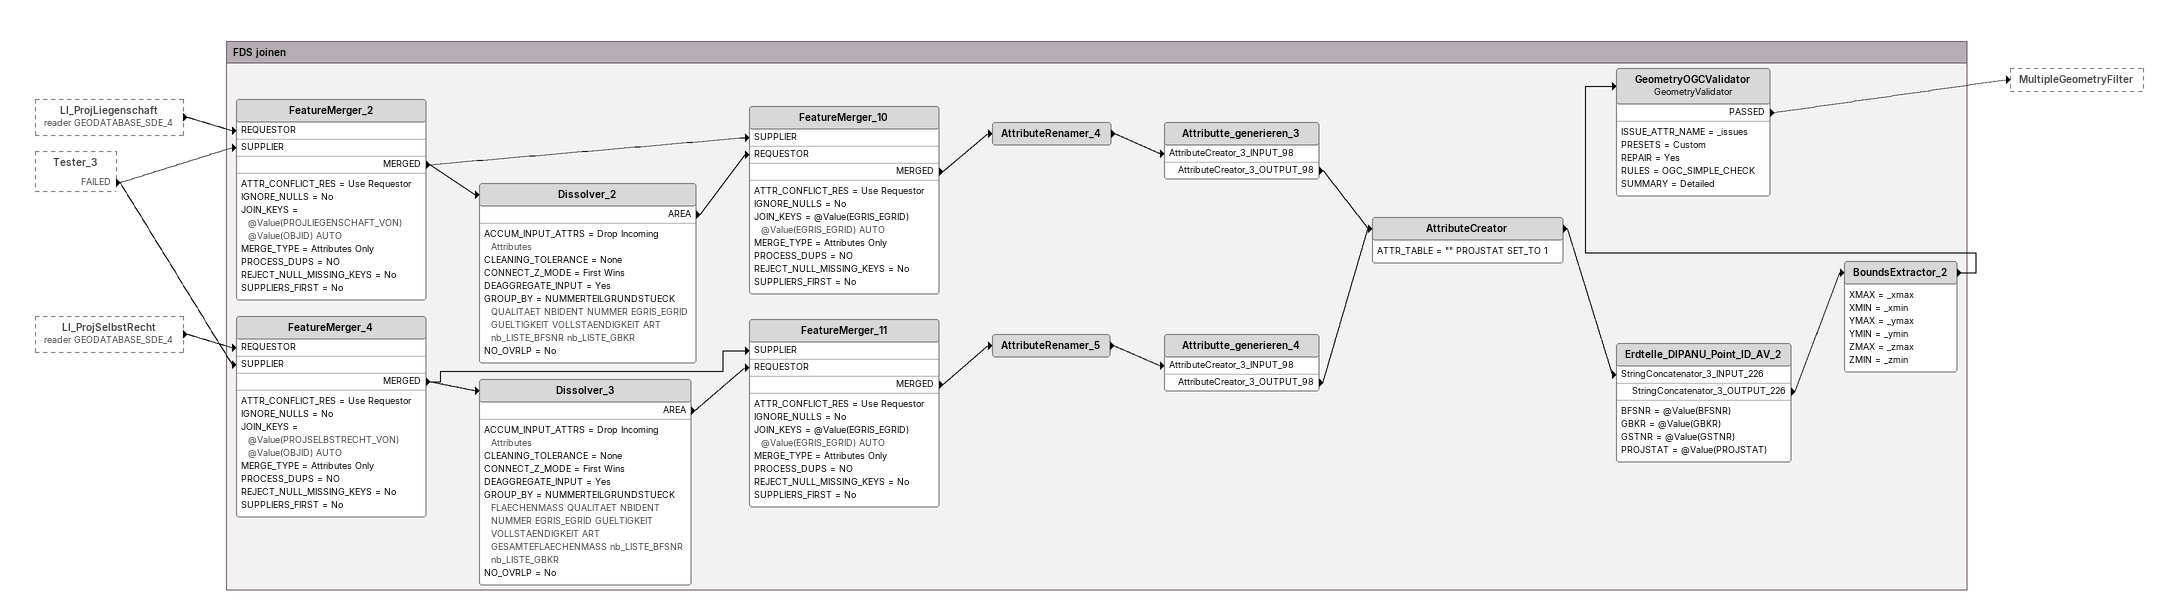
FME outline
LI_ProjLiegenschaft (reader GEODATABASE_SDE_4) [outside]
    -> FeatureMerger_2 [REQUESTOR]
Tester_3 [outside]
    FAILED -> FeatureMerger_4 [SUPPLIER]
    FAILED -> FeatureMerger_2 [SUPPLIER]
LI_ProjSelbstRecht (reader GEODATABASE_SDE_4) [outside]
    -> FeatureMerger_4 [REQUESTOR]

Bookmark: FDS joinen
FeatureMerger_2
    ATTR_CONFLICT_RES = Use Requestor
    IGNORE_NULLS = No
    JOIN_KEYS = @Value(PROJLIEGENSCHAFT_VON) @Value(OBJID) AUTO
    MERGE_TYPE = Attributes Only
    PROCESS_DUPS = NO
    REJECT_NULL_MISSING_KEYS = No
    SUPPLIERS_FIRST = No
    MERGED -> Dissolver_2
    MERGED -> FeatureMerger_10 [SUPPLIER]
Dissolver_2
    ACCUM_INPUT_ATTRS = Drop Incoming Attributes
    CLEANING_TOLERANCE = None
    CONNECT_Z_MODE = First Wins
    DEAGGREGATE_INPUT = Yes
    GROUP_BY = NUMMERTEILGRUNDSTUECK QUALITAET NBIDENT NUMMER EGRIS_EGRID GUELTIGKEIT VOLLSTAENDIGKEIT ART nb_LISTE_BFSNR nb_LISTE_GBKR
    NO_OVRLP = No
    AREA -> FeatureMerger_10 [REQUESTOR]
FeatureMerger_10
    ATTR_CONFLICT_RES = Use Requestor
    IGNORE_NULLS = No
    JOIN_KEYS = @Value(EGRIS_EGRID) @Value(EGRIS_EGRID) AUTO
    MERGE_TYPE = Attributes Only
    PROCESS_DUPS = NO
    REJECT_NULL_MISSING_KEYS = No
    SUPPLIERS_FIRST = No
    MERGED -> AttributeRenamer_4
AttributeRenamer_4
    -> Attributte_generieren_3 [AttributeCreator_3_INPUT_98]
Attributte_generieren_3
    AttributeCreator_3_OUTPUT_98 -> AttributeCreator
FeatureMerger_4
    ATTR_CONFLICT_RES = Use Requestor
    IGNORE_NULLS = No
    JOIN_KEYS = @Value(PROJSELBSTRECHT_VON) @Value(OBJID) AUTO
    MERGE_TYPE = Attributes Only
    PROCESS_DUPS = NO
    REJECT_NULL_MISSING_KEYS = No
    SUPPLIERS_FIRST = No
    MERGED -> Dissolver_3
    MERGED -> FeatureMerger_11 [SUPPLIER]
Dissolver_3
    ACCUM_INPUT_ATTRS = Drop Incoming Attributes
    CLEANING_TOLERANCE = None
    CONNECT_Z_MODE = First Wins
    DEAGGREGATE_INPUT = Yes
    GROUP_BY = NUMMERTEILGRUNDSTUECK FLAECHENMASS QUALITAET NBIDENT NUMMER EGRIS_EGRID GUELTIGKEIT VOLLSTAENDIGKEIT ART GESAMTEFLAECHENMASS nb_LISTE_BFSNR nb_LISTE_GBKR
    NO_OVRLP = No
    AREA -> FeatureMerger_11 [REQUESTOR]
FeatureMerger_11
    ATTR_CONFLICT_RES = Use Requestor
    IGNORE_NULLS = No
    JOIN_KEYS = @Value(EGRIS_EGRID) @Value(EGRIS_EGRID) AUTO
    MERGE_TYPE = Attributes Only
    PROCESS_DUPS = NO
    REJECT_NULL_MISSING_KEYS = No
    SUPPLIERS_FIRST = No
    MERGED -> AttributeRenamer_5
AttributeRenamer_5
    -> Attributte_generieren_4 [AttributeCreator_3_INPUT_98]
Attributte_generieren_4
    AttributeCreator_3_OUTPUT_98 -> AttributeCreator
AttributeCreator
    ATTR_TABLE = "" PROJSTAT SET_TO 1
    -> Erdtelle_DIPANU_Point_ID_AV_2 [StringConcatenator_3_INPUT_226]
Erdtelle_DIPANU_Point_ID_AV_2
    BFSNR = @Value(BFSNR)
    GBKR = @Value(GBKR)
    GSTNR = @Value(GSTNR)
    PROJSTAT = @Value(PROJSTAT)
    StringConcatenator_3_OUTPUT_226 -> BoundsExtractor_2
BoundsExtractor_2
    XMAX = _xmax
    XMIN = _xmin
    YMAX = _ymax
    YMIN = _ymin
    ZMAX = _zmax
    ZMIN = _zmin
    -> GeometryOGCValidator
GeometryOGCValidator: GeometryValidator
    ISSUE_ATTR_NAME = _issues
    PRESETS = Custom
    REPAIR = Yes
    RULES = OGC_SIMPLE_CHECK
    SUMMARY = Detailed
    PASSED -> MultipleGeometryFilter
